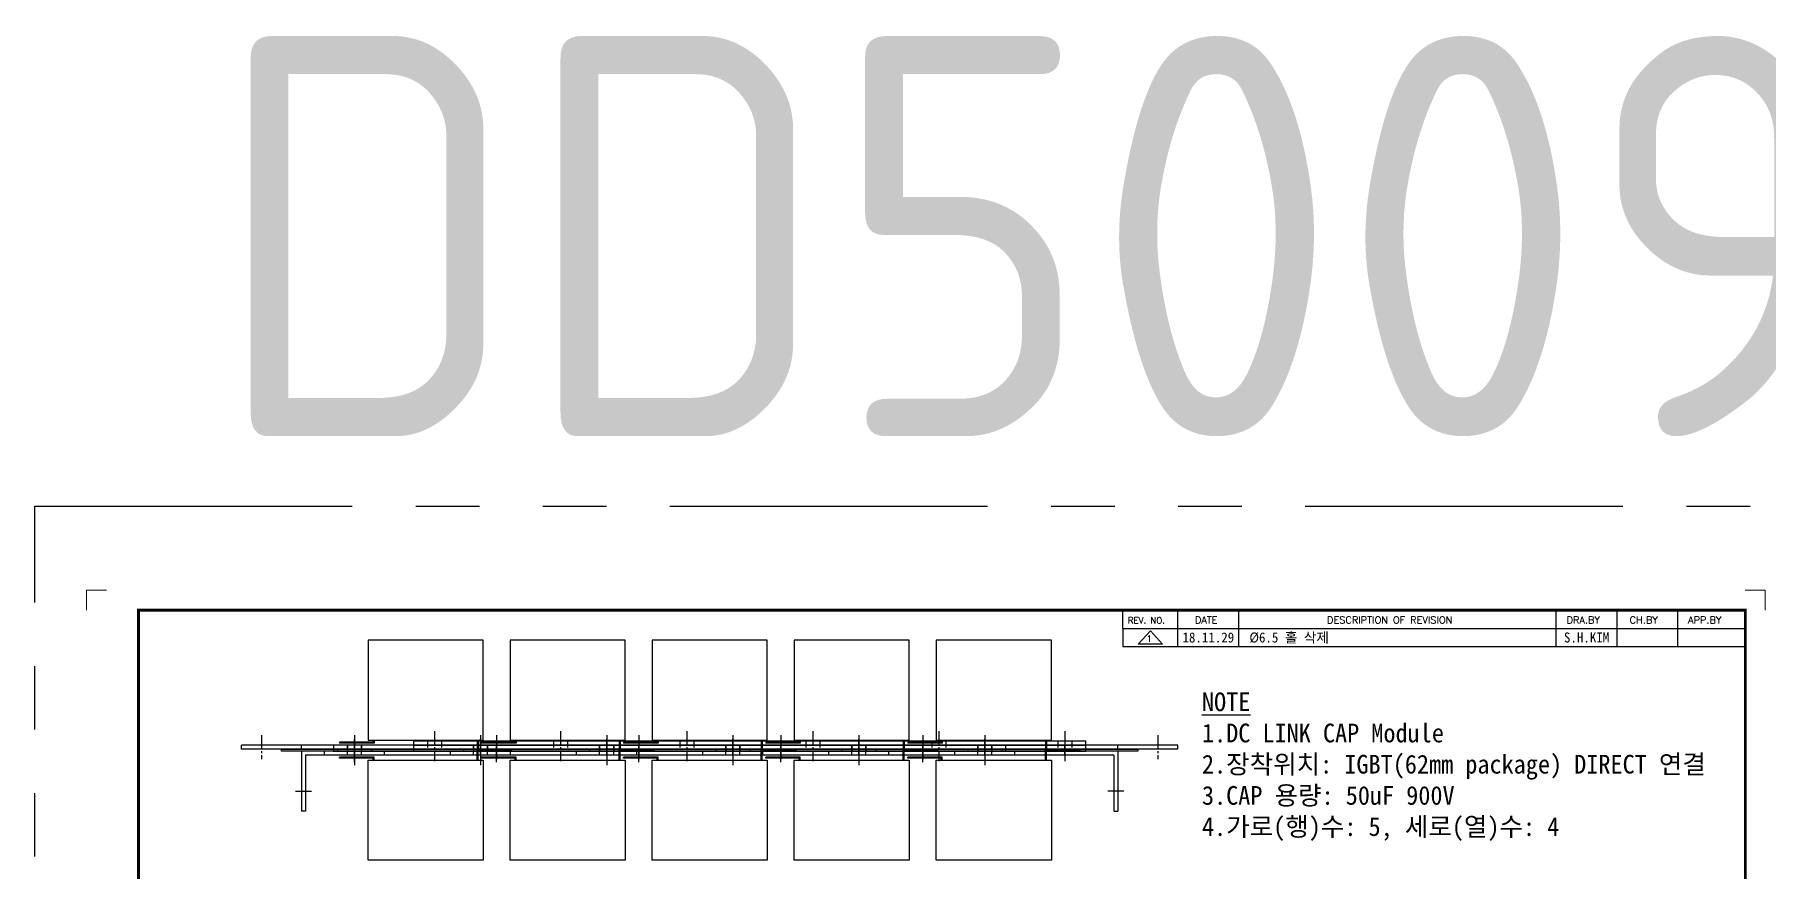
# Model space of a CAD drawing. Header units: millimetres. Extents: x 352 to 10586, y 0 to 3040.
# Drawn here: x 895 to 1761, y 2621 to 3040 of the extents above; entities that cross this region are included whole.
import ezdxf
from ezdxf.enums import TextEntityAlignment as Align

# ---------------------------------------------------------------- set-up
doc = ezdxf.new("R2010")
doc.units = ezdxf.units.MM
for name, pattern in [('CENTER', [50.8, 31.75, -6.35, 6.35, -6.35]), ('CENTER1', [10, 7, -1, 1, -1]), ('HIDDEN', [9.525, 6.35, -3.175]), ('HIDDEN2', [4.7625, 3.175, -1.5875]), ('PHANTOM2', [31.75, 15.875, -3.175, 3.175, -3.175, 3.175, -3.175])]:
    doc.linetypes.add(name, pattern=pattern)
doc.layers.add('FORMAT-1', color=7, linetype='Continuous')
doc.layers.add('line', color=3, linetype='Continuous')
doc.styles.add('h1', font='')
doc.styles.add('HAN', font='')
doc.styles.add('RC', font='ROMANC.SHX')
doc.styles.add('ROMANT', font='romant')
doc.styles.get("Standard").update_dxf_attribs({"font": 'ISOCP.SHX', "bigfont": 'WHGTXT.SHX'})
doc.styles.get('h1').set_extended_font_data('New Gulim')
doc.styles.get('HAN').set_extended_font_data('GulimChe')

# ---------------------------------------------------------------- blocks, each defined once
blk = doc.blocks.new('t3')
for p, q in [((0, 15.88), (46.25, 15.88)), ((0, 15.88), (0, 0)), ((46.25, 15.88), (46.25, 0)), ((0, 0), (46.25, 0))]:
    blk.add_line(p, q)
at = {"color": 1, "style": 'h1'}
for s, p in [('이도면은 (주)피에스텍의', (1.4, 11.29)), ('자산으로서 불법 유출시', (1.4, 6.41)), ('법에 의하여 처벌됨.', (1.4, 1.52))]:
    blk.add_text(s, height=3, dxfattribs=at).set_placement(p)
blk = doc.blocks.new('new LOGO')
at = {"layer": 'line'}
h = blk.add_hatch(color=1, dxfattribs=at)
h.paths.add_polyline_path([(41.5, 16.4), (54.3, 16.4, 1), (54.3, 82.9), (0, 82.9), (0, -0.1), (41.5, -0.1)])
h.paths.add_polyline_path([(41.5, 27.9), (41.5, 71.9), (43.6, 71.9, -0.414214), (54.6, 60.9), (54.6, 38.9, -0.414214), (43.6, 27.9)], flags=16)
h.paths.add_polyline_path([(214.7, 71.9), (227.5, 71.9), (227.5, 82.9), (159.7, 82.9), (159.7, 71.9), (172.5, 71.9), (172.5, -0.1), (214.7, -0.1)])
h.paths.add_polyline_path([(276, 37.4), (294.8, 37.4), (294.8, 49.1), (276, 49.1), (276, 71.9), (294.8, 71.9), (294.8, 82.9), (234.5, 82.9), (234.5, -0.1), (297, -0.1), (297, 10.9), (276, 10.9)])
h.paths.add_polyline_path([(347.2, 35.2), (359.7, -0.1), (400.5, -0.1), (379.6, 66.8), (399.7, 82.9), (380.6, 82.9), (347.2, 61.6), (347.2, 82.9), (305.5, 82.9), (305.5, -0.1), (347.2, -0.1)])
h = blk.add_hatch(color=250, dxfattribs=at)
h.paths.add_polyline_path([(44.5, 69.4), (46.6, 69.4, -0.129793), (52, 68, 0.221832), (43.6, 71.9), (41.5, 71.9), (41.5, 27.9), (43.6, 27.9, 0.02048), (44.5, 28)], flags=17)
h.paths.add_polyline_path([(44.5, 13.9), (57.3, 13.9, 0.72362), (77.1, 73.9, -0.679777), (54.3, 16.4), (41.5, 16.4), (41.5, -0.1), (3, -0.1), (3, -2.6), (44.5, -2.6)])
h.paths.add_polyline_path([(117.9, 14.2), (71.5, -44.4), (77.1, -39.6), (120.8, 15.6), (92, 28.9), (173.3, 106), (177.5, 111.4), (89.1, 27.6)])
h.paths.add_polyline_path([(162.7, 71.9), (162.7, 69.4), (172.5, 69.4), (172.5, 71.9)], flags=17)
h.paths.add_polyline_path([(217.7, 69.4), (230.5, 69.4), (230.5, 80.4), (227.5, 80.4), (227.5, 71.9), (214.7, 71.9), (214.7, -0.1), (175.5, -0.1), (175.5, -2.6), (217.7, -2.6)])
h.paths.add_polyline_path([(297.8, 46.6), (294.8, 46.6), (294.8, 37.4), (276, 37.4), (276, 10.9), (279, 10.9), (279, 34.9), (297.8, 34.9)])
h.paths.add_polyline_path([(300, 8.4), (297, 8.4), (297, -0.1), (237.5, -0.1), (237.5, -2.6), (300, -2.6)])
h.paths.add_polyline_path([(297.8, 80.4), (294.8, 80.4), (294.8, 71.9), (276, 71.9), (276, 49.1), (279, 49.1), (279, 69.4), (297.8, 69.4)])
h.paths.add_polyline_path([(350.2, 80.4), (347.2, 80.4), (347.2, 61.6), (350.2, 63.5)])
h.paths.add_polyline_path([(350.2, 26.7), (347.2, 35.2), (347.2, -0.1), (308.5, -0.1), (308.5, -2.6), (350.2, -2.6)])
h.paths.add_polyline_path([(402.7, 80.4), (396.5, 80.4), (379.6, 66.8), (400.5, -0.1), (361.8, -0.1), (362.7, -2.6), (403.5, -2.6), (382.6, 64.3)])
blk.add_hatch(color=5, dxfattribs=at).paths.add_polyline_path([(166.3, 35), (131, 49), (180.4, 112.7), (92, 28.9), (120.8, 15.6), (74.4, -43)])
h = blk.add_hatch(color=253, dxfattribs=at)
edge = h.paths.add_edge_path()
edge.add_ellipse((333.9, 86.4), major_axis=(-165.9, 0), ratio=0.39426, start_angle=111.51268, end_angle=334.46902)
edge.add_ellipse((314.1, 81.2), major_axis=(-153.7, 0), ratio=0.40699, start_angle=121.30662, end_angle=327.74369, ccw=False)
edge.add_line((394, 27.8), (394.7, 25.6))
h = blk.add_hatch(color=250, dxfattribs=at)
edge = h.paths.add_edge_path()
edge.add_ellipse((237.8, -17.6), major_axis=(-14.3, 0), ratio=0.526336, start_angle=192.2456, end_angle=269.07481)
edge.add_line((238.1, -10.1), (237.6, -10.1))
edge.add_ellipse((237.8, -17.6), major_axis=(-14.3, 0), ratio=0.526336, start_angle=270.92519, end_angle=449.07481)
edge.add_line((237.6, -25.1), (238.1, -25.1))
edge.add_ellipse((237.8, -17.6), major_axis=(-14.3, 0), ratio=0.526336, start_angle=450.92519, end_angle=527.7544)
edge.add_line((251.7, -19.2), (254.1, -19.2))
edge.add_line((254.1, -19.2), (254.1, -27.1))
edge.add_line((254.1, -27.1), (263.1, -27.1))
edge.add_line((263.1, -27.1), (263.1, -10.1))
edge.add_line((263.1, -10.1), (254.1, -10.1))
edge.add_line((254.1, -10.1), (254.1, -16))
edge.add_line((254.1, -16), (251.7, -16))
h.paths.add_polyline_path([(241, -16.4), (241, -18.7, -1), (234.4, -18.7), (234.4, -16.4, -1)], flags=16)
h.paths.add_polyline_path([(278.2, -10.1), (268.1, -10.1), (268.1, -27.1), (278.2, -27.1)])
h.paths.add_polyline_path([(310.3, -10.1), (310.3, -11.1, -0.157169), (289.3, -17.5), (294, -19.9, 0.128407), (316.3, -15.9, 0.128407), (338.6, -19.9), (343.3, -17.5, -0.157169), (322.2, -11.1), (322.2, -10.1)])
h.paths.add_polyline_path([(342.1, -25.1), (342.1, -22.3), (290.4, -22.3), (290.4, -25.1)])
h.paths.add_polyline_path([(352, -10.1), (352, -16.2, 0.414214), (354, -18.2), (378.7, -18.2), (378.7, -19.6), (390.2, -19.6), (390.2, -10.1), (378.7, -10.1), (378.7, -13.6), (374.7, -13.6), (374.7, -15.1), (378.7, -15.1), (378.7, -16.2), (364.7, -16.2), (364.7, -15.1), (371.2, -15.1), (371.2, -13.6), (364.7, -13.6), (364.7, -12.6), (374.7, -12.6), (374.7, -10.1)])
h.paths.add_polyline_path([(393.8, -10.1), (393.8, -19.6), (405, -19.6), (405, -10.1)])
h.paths.add_polyline_path([(405, -27.1), (405, -20.9), (356.8, -20.9), (356.8, -23), (391.8, -23), (391.8, -27.1)])
h.paths.add_polyline_path([(200.4, -10.1), (200.4, -22.3), (193.2, -22.3), (193.2, -12.6), (196.6, -12.6), (196.6, -10.1), (161, -10.1), (161, -12.6), (164.5, -12.6), (164.5, -22.3), (161, -22.3), (161, -25.1), (200.4, -25.1), (200.4, -27.1), (213.9, -27.1), (213.9, -10.1)])
h.paths.add_polyline_path([(182, -12.6), (175.6, -12.6), (175.6, -22.3), (182, -22.3)], flags=17)
blk = doc.blocks.new('format-3')
at = {"color": 3, "lineweight": 9}
for p, q in [((0, 286.3), (0, 291.3)), ((5, 291.3), (0, 291.3)), ((414.5, 291.3), (419.5, 291.3)), ((419.5, 286.3), (419.5, 291.3)), ((0, 5), (0, 0)), ((419.5, 5), (419.5, 0)), ((5, 0), (0, 0)), ((414.5, 0), (419.5, 0))]:
    blk.add_line(p, q, dxfattribs=at)
at = {"color": 180}
for p, q in [((258.97, 281.75), (258.97, 286.3)), ((272.71, 281.75), (272.71, 286.3)), ((287.94, 281.75), (287.94, 286.3)), ((367.22, 281.75), (367.22, 286.3)), ((382.45, 281.75), (382.45, 286.3)), ((397.61, 281.75), (397.61, 286.3)), ((258.97, 281.75), (414.5, 281.75)), ((228.5, 39.49), (228.5, 5)), ((228.5, 39.49), (414.5, 39.49)), ((235.29, 39.49), (235.29, 34.21)), ((261.24, 34.21), (261.24, 39.49)), ((326.9, 39.49), (326.9, 34.21)), ((356.11, 39.49), (356.11, 34.21)), ((362.93, 39.49), (362.93, 34.21)), ((384.48, 39.49), (384.48, 34.21)), ((228.5, 34.21), (252.48, 34.21)), ((268.96, 5), (268.96, 34.21)), ((285.45, 5), (285.45, 34.21)), ((301.94, 5), (301.94, 34.21)), ((314.72, 34.21), (314.72, 23.65)), ((326.9, 34.21), (326.9, 18.37)), ((356.11, 34.21), (356.11, 5)), ((228.5, 28.93), (252.48, 28.93)), ((244.89, 5.23), (244.89, 28.93)), ((252.48, 28.93), (414.5, 28.93)), ((228.5, 24.98), (252.48, 24.98)), ((301.94, 23.65), (414.5, 23.65)), ((228.5, 21.03), (252.48, 21.03)), ((301.94, 18.37), (414.5, 18.37)), ((314.72, 18.37), (314.72, 5)), ((228.5, 17.08), (252.48, 17.08)), ((228.5, 13.13), (252.48, 13.13)), ((301.94, 13.09), (356.11, 13.09)), ((228.5, 9.18), (252.48, 9.18)), ((252.48, 9.95), (301.94, 9.95))]:
    blk.add_line(p, q, dxfattribs=at)
at = {"const_width": 0.7}
blk.add_lwpolyline([(252.48, 5), (252.48, 34.21), (414.5, 34.21)], dxfattribs=at)
at = {"layer": 'FORMAT-1', "const_width": 0.7}
blk.add_lwpolyline([(13, 5), (13, 286.3), (414.5, 286.3), (414.5, 5)], close=True, dxfattribs=at)
blk.add_blockref('t3', (13, 5))
at = {"xscale": 0.05400000000000027, "yscale": 0.05400000000000027, "zscale": 0.05400000000000027}
blk.add_blockref('new LOGO', (357.35, 8.65), dxfattribs=at)
at = {"color": 2}
for s, height, style, p in [('REV. NO.', 1.56, 'RC', (260.23, 282.95)), ('DATE', 1.788, 'RC', (276.95, 282.94)), ('DESCRIPTION OF REVISION', 1.7875, 'RC', (309.98, 282.94)), ('DRA.BY', 1.788, 'RC', (369.83, 282.94)), ('CH.BY', 1.788, 'RC', (385.59, 282.94)), ('APP.BY', 1.788, 'RC', (400.18, 282.94)), ('NO', 1.742, 'RC', (230.16, 35.83)), ('PART NO', 1.742, 'RC', (241.36, 35.83)), ('DESCRIPTION', 1.7424, 'RC', (286.43, 35.83)), ('MATERIAL', 1.742, 'RC', (335.52, 35.83)), ("Q'TY", 1.742, 'RC', (356.17, 35.83)), ('COLOR/FINISH', 1.7424, 'RC', (363.8, 35.83)), ('REMARK', 1.742, 'RC', (394.37, 35.83)), (' TOLERANCE', 1.9, 'RC', (230.11, 30.22)), ('DRAWN', 1.9, 'RC', (255, 30.22)), ('CHECKED', 1.9, 'RC', (269.71, 30.22)), ('APPROVED', 1.9, 'RC', (285.8, 30.22)), ('UNIT', 1.742, 'RC', (305.19, 30.55)), ('SCALE', 1.742, 'RC', (316.32, 30.55)), ('MODEL NAME', 2.178, 'RC', (330.12, 30.46)), ('    ~ 6', 2, 'HAN', (229.8, 26.03)), ('0.08', 2, 'HAN', (246.57, 26.31)), ('mm', 1.742, 'RC', (305.67, 25.56)), ('PART NAME', 2.178, 'RC', (331.17, 25.24)), ('  7 ~ 30', 2, 'HAN', (229.8, 21.91)), ('0.1', 2, 'HAN', (246.57, 22.2)), ('3rd ANGLE PROJ.', 1.7424, 'RC', (302.87, 19.97)), ('PART NO.', 2.178, 'RC', (332.84, 19.85)), (' 31 ~ 120', 2, 'HAN', (229.8, 18.04)), ('0.2', 2, 'HAN', (246.57, 18.32)), ('121 ~ 300', 2, 'HAN', (229.8, 14.42)), ('0.4', 2, 'HAN', (246.57, 14.2)), ('SIZE', 1.742, 'RC', (305.39, 14.71)), ('REFERENCE', 2.178, 'RC', (323.52, 14.69)), ('301 ~ 600', 2, 'HAN', (229.8, 10.04)), ('0.6', 2, 'HAN', (246.57, 10.32)), ('601 ~ 1200', 2, 'HAN', (229.8, 6.05)), ('0.8', 2, 'HAN', (246.57, 6.33))]:
    blk.add_text(s, height=height, dxfattribs=dict(at, style=style)).set_placement(p)
at = {"style": 'ROMANT'}
for s, p in [('POWER', (385.15, 13.96)), ('SYSTEM', (385.15, 10.31)), ('TECHNOLOGY', (385.15, 6.56))]:
    blk.add_text(s, height=2.7, dxfattribs=at).set_placement(p)
at = {"color": 2, "lineweight": 25, "style": 'RC'}
blk.add_text('A3', height=4.182, dxfattribs=at).set_placement((304.61, 7.14))
at = {"style": 'HAN'}
for tag, height, p in [('MODEL-NAME', 3, (386.1, 31.53)), ('SCALE', 2.7, (320.81, 26.29)), ('PART-NAME', 3, (386.1, 26.29)), ('PART-NO', 3, (386.1, 21.01)), ('DRA-BY', 3, (260.72, 19.44)), ('CH-BY', 3, (277.21, 19.44)), ('APP-BY', 3, (293.7, 19.44)), ('DRA-DATE', 2.5, (260.72, 7.47)), ('CH-DATE', 2.5, (277.21, 7.47)), ('APP-DATE', 2.5, (293.7, 7.47)), ('관련업체', 3, (333.52, 9.26))]:
    blk.add_attdef(tag, text='', height=height, dxfattribs=at).set_placement(p, align=Align.MIDDLE_CENTER)
blk = doc.blocks.new('A$C4C914B67')
at = {"color": 2, "linetype": 'HIDDEN2'}
for p, q in [((-318.5, 0), (-318.5, -3)), ((-311.5, 0), (-311.5, -3)), ((-255.5, 0), (-255.5, -3)), ((-248.5, 0), (-248.5, -3)), ((-192.5, 0), (-192.5, -3)), ((-185.5, 0), (-185.5, -3)), ((-129.5, 0), (-129.5, -3)), ((-122.5, 0), (-122.5, -3)), ((-66.5, 0), (-66.5, -3)), ((-59.5, 0), (-59.5, -3)), ((-3.5, 0), (-3.5, -3)), ((3.5, 0), (3.5, -3))]:
    blk.add_line(p, q, dxfattribs=at)
at = {"color": 1, "linetype": 'CENTER1'}
for p, q in [((-315, 5), (-315, -8)), ((-252, 5), (-252, -8)), ((-189, 5), (-189, -8)), ((-126, 5), (-126, -8)), ((-63, 5), (-63, -8)), ((0, 5), (0, -8))]:
    blk.add_line(p, q, dxfattribs=at)
at = {"color": 6}
blk.add_lwpolyline([(-325.5, -3), (10.5, -3), (10.5, 0), (-325.5, 0), (-325.5, -3)], dxfattribs=at)
blk = doc.blocks.new('A$C1A256B17')
at = {"color": 6}
for p, q in [((411.5, 0, 0), (-56.5, 0, 0)), ((-56.5, -2, 0), (-56.5, 0, 0)), ((-26.5, -2, 0), (-26.5, 0, 0)), ((381.5, -2, 0), (381.5, 0, 0)), ((411.5, -2, 0), (411.5, 0, 0)), ((411.5, -2, 0), (-56.5, -2, 0))]:
    blk.add_line(p, q, dxfattribs=at)
at = {"color": 6, "linetype": 'CENTER1'}
for p, q in [((-46.5, 5, 0), (-46.5, -7, 0)), ((0, 5, 0), (0, -7, 0)), ((71, 5, 0), (71, -7, 0)), ((71, 5, 0), (71, -7, 0)), ((142, 5, 0), (142, -7, 0)), ((142, 5, 0), (142, -7, 0)), ((213, 5, 0), (213, -7, 0)), ((213.05, 5, 0), (213.05, -7, 0)), ((284, 5, 0), (284, -7, 0)), ((284, 5, 0), (284, -7, 0)), ((355, 5, 0), (355, -7, 0)), ((355, 5, 0), (355, -7, 0)), ((401.5, 5, 0), (401.5, -7, 0))]:
    blk.add_line(p, q, dxfattribs=at)
at = {"color": 2, "linetype": 'HIDDEN2'}
for p, q in [((-3.5, -2, 0), (-3.5, 0, 0)), ((3.5, -2, 0), (3.5, 0, 0)), ((59.5, -2, 0), (59.5, 0, 0)), ((66.5, -2, 0), (66.5, 0, 0)), ((122.5, -2, 0), (122.5, 0, 0)), ((129.5, -2, 0), (129.5, 0, 0)), ((185.5, -2, 0), (185.5, 0, 0)), ((192.5, -2, 0), (192.5, 0, 0)), ((248.5, -2, 0), (248.5, 0, 0)), ((255.5, -2, 0), (255.5, 0, 0)), ((311.5, -2, 0), (311.5, 0, 0)), ((318.5, -2, 0), (318.5, 0, 0))]:
    blk.add_line(p, q, dxfattribs=at)
at = {"color": 1, "linetype": 'CENTER'}
for p, q in [((0, -5, 0), (0, 3, 0)), ((63, -5, 0), (63, 3, 0)), ((126, -5, 0), (126, 3, 0)), ((189, -5, 0), (189, 3, 0)), ((252, -5, 0), (252, 3, 0)), ((315, -5, 0), (315, 3, 0))]:
    blk.add_line(p, q, dxfattribs=at)
blk = doc.blocks.new('A$C5CDD3F9E')
at = {"linetype": 'HIDDEN'}
for p, q in [((-8.5, 0, 0), (-8.5, -1, 0)), ((8.5, 0, 0), (8.5, -1, 0)), ((54.5, 0, 0), (54.5, -1, 0)), ((71.5, 0, 0), (71.5, -1, 0)), ((117.5, 0, 0), (117.5, -1, 0)), ((134.5, 0, 0), (134.5, -1, 0)), ((180.5, 0, 0), (180.5, -1, 0)), ((197.5, 0, 0), (197.5, -1, 0)), ((243.5, 0, 0), (243.5, -1, 0)), ((260.5, 0, 0), (260.5, -1, 0)), ((306.5, 0, 0), (306.5, -1, 0)), ((323.5, 0, 0), (323.5, -1, 0))]:
    blk.add_line(p, q, dxfattribs=at)
at = {"color": 1, "linetype": 'CENTER'}
for p, q in [((0, 3), (0, -4)), ((63, 3), (63, -4)), ((126, 3), (126, -4)), ((189, 3), (189, -4)), ((252, 3), (252, -4)), ((315, 3), (315, -4))]:
    blk.add_line(p, q, dxfattribs=at)
at = {"color": 2, "elevation": 0}
blk.add_lwpolyline([(-36.5, 0), (391.53, 0), (391.53, -1), (-36.5, -1), (-36.5, 0)], dxfattribs=at)
blk = doc.blocks.new('A$C62A30228')
at = {"color": 1}
for p, q in [((381.5, 0, 0), (-26.5, 0, 0)), ((-26.5, 0, 0), (-26.5, -30, 0)), ((381.5, 0, 0), (381.5, -30, 0)), ((379.5, -2, 0), (-24.5, -2, 0)), ((-24.5, -2, 0), (-24.5, -30, 0)), ((379.5, -2, 0), (379.5, -30, 0)), ((-24.5, -30, 0), (-26.5, -30, 0)), ((379.5, -30, 0), (381.5, -30, 0))]:
    blk.add_line(p, q, dxfattribs=at)
at = {"color": 2, "linetype": 'HIDDEN2'}
for p, q in [((-15, -2, 0), (-15, 0, 0)), ((-3.5, -2, 0), (-3.5, 0, 0)), ((3.5, -2, 0), (3.5, 0, 0)), ((15, -2, 0), (15, 0, 0)), ((48, -2, 0), (48, 0, 0)), ((59.5, -2, 0), (59.5, 0, 0)), ((66.5, -2, 0), (66.5, 0, 0)), ((78, -2, 0), (78, 0, 0)), ((111, -2, 0), (111, 0, 0)), ((122.5, -2, 0), (122.5, 0, 0)), ((129.5, -2, 0), (129.5, 0, 0)), ((141, -2, 0), (141, 0, 0)), ((174, -2, 0), (174, 0, 0)), ((185.5, -2, 0), (185.5, 0, 0)), ((192.5, -2, 0), (192.5, 0, 0)), ((204, -2, 0), (204, 0, 0)), ((237, -2, 0), (237, 0, 0)), ((248.5, -2, 0), (248.5, 0, 0)), ((255.5, -2, 0), (255.5, 0, 0)), ((267, -2, 0), (267, 0, 0)), ((300, -2, 0), (300, 0, 0)), ((311.5, -2, 0), (311.5, 0, 0)), ((318.5, -2, 0), (318.5, 0, 0)), ((330, -2, 0), (330, 0, 0))]:
    blk.add_line(p, q, dxfattribs=at)
at = {"color": 1, "linetype": 'CENTER1'}
for p, q in [((0, 5, 0), (0, -7, 0)), ((63, 5, 0), (63, -7, 0)), ((126, 5, 0), (126, -7, 0)), ((189, 5, 0), (189, -7, 0)), ((252, 5, 0), (252, -7, 0)), ((315, 5, 0), (315, -7, 0))]:
    blk.add_line(p, q, dxfattribs=at)
at = {"color": 1, "linetype": 'CENTER'}
for p, q in [((-29.5, -20, 0), (-21.5, -20, 0)), ((384.5, -20, 0), (376.5, -20, 0))]:
    blk.add_line(p, q, dxfattribs=at)
blk = doc.blocks.new('A$C605A14E1')
at = {"color": 250}
for p, q in [((-9.75, 0), (7.5, 0)), ((-9.75, -5.5, 0), (-9.75, 0, 0)), ((7.5, -0.5, 0), (7.5, 0, 0)), ((-78.5, -4.5, 0), (-78.5, -4, 0)), ((-61.25, -4), (-78.5, -4)), ((-61.75, -4.5), (-78.5, -4.5)), ((-64.25, -5.5, 0), (-6.75, -5.5, 0)), ((-61.75, -5.5, 0), (-61.75, -4.5, 0)), ((-61.25, -5.5, 0), (-61.25, -4, 0)), ((-9.25, -0.5), (7.5, -0.5)), ((-9.25, -5.5, 0), (-9.25, -0.5, 0))]:
    blk.add_line(p, q, dxfattribs=at)
at = {"color": 250, "linetype": 'CENTER', "ltscale": 10}
for p, q in [((0, -2.5), (0, 2)), ((-71, -6.5, 0), (-71, -2, 0))]:
    blk.add_line(p, q, dxfattribs=at)
at = {"color": 250, "elevation": 0}
blk.add_lwpolyline([(-6.75, -5.5), (-6.75, -55.5), (-64.25, -55.5), (-64.25, -5.5)], dxfattribs=at)
blk = doc.blocks.new('A$C47CE0732')
at = {"color": 2, "linetype": 'HIDDEN2'}
for p, q in [((-318.5, 2), (-318.5, 0)), ((-311.5, 2), (-311.5, 0)), ((-255.5, 2), (-255.5, 0)), ((-248.5, 2), (-248.5, 0)), ((-192.5, 2), (-192.5, 0)), ((-185.5, 2), (-185.5, 0)), ((-129.5, 2), (-129.5, 0)), ((-122.5, 2), (-122.5, 0)), ((-66.5, 2), (-66.5, 0)), ((-59.5, 2), (-59.5, 0)), ((-3.5, 2), (-3.5, 0)), ((3.5, 2), (3.5, 0))]:
    blk.add_line(p, q, dxfattribs=at)
at = {"color": 1, "linetype": 'CENTER1'}
for p, q in [((-315, 7), (-315, -5)), ((-252, 7), (-252, -5)), ((-189, 7), (-189, -5)), ((-126, 7), (-126, -5)), ((-63, 7), (-63, -5)), ((0, 7), (0, -5))]:
    blk.add_line(p, q, dxfattribs=at)
at = {"color": 6}
blk.add_lwpolyline([(-325.5, 0), (10.5, 0), (10.5, 2), (-325.5, 2), (-325.5, 0)], dxfattribs=at)
blk = doc.blocks.new('A$C538E5525')
at = {"color": 1, "linetype": 'CENTER1'}
for p, q in [((-315, 10), (-315, -5)), ((-252, 10), (-252, -5)), ((-189, 10), (-189, -5)), ((-126, 10), (-126, -5)), ((-63, 10), (-63, -5)), ((0, 10), (0, -5))]:
    blk.add_line(p, q, dxfattribs=at)
at = {"color": 2, "linetype": 'HIDDEN2'}
for p, q in [((-318.5, 5), (-318.5, 0)), ((-311.5, 5), (-311.5, 0)), ((-255.5, 5), (-255.5, 0)), ((-248.5, 5), (-248.5, 0)), ((-192.5, 5), (-192.5, 0)), ((-185.5, 5), (-185.5, 0)), ((-129.5, 5), (-129.5, 0)), ((-122.5, 5), (-122.5, 0)), ((-66.5, 5), (-66.5, 0)), ((-59.5, 5), (-59.5, 0)), ((-3.5, 5), (-3.5, 0)), ((3.5, 5), (3.5, 0))]:
    blk.add_line(p, q, dxfattribs=at)
at = {"color": 6}
blk.add_lwpolyline([(-325.5, 0), (10.5, 0), (10.5, 5), (-325.5, 5), (-325.5, 0)], dxfattribs=at)
blk = doc.blocks.new('re3')
at = {"color": 180}
for p, q in [((0, 0), (0, -4.55)), ((6.87, -0.64), (3.86, -3.91)), ((9.88, -3.91), (3.86, -3.91)), ((6.87, -0.64), (9.88, -3.91)), ((13.74, -4.55), (13.74, 0)), ((28.97, -4.55), (28.97, 0)), ((108.25, -4.55), (108.25, 0)), ((123.49, -4.55), (123.49, 0)), ((138.64, -4.55), (138.64, 0)), ((0, -4.55), (155.53, -4.55))]:
    blk.add_line(p, q, dxfattribs=at)
at = {"color": 2, "style": 'RC', "oblique": 15}
blk.add_attdef('REV.NO', text='', height=1.56, dxfattribs=at).set_placement((6.59, -2.56), align=Align.MIDDLE_CENTER)
blk.add_attdef('-1', text='', height=1.56, dxfattribs=at).set_placement((9.37, -1.66), align=Align.MIDDLE_LEFT)
at = {"color": 2, "style": 'HAN'}
for tag, p in [('REV.-DATE', (21.36, -2.28)), ('DRA.BY', (115.87, -2.28)), ('CH.BY', (131.07, -2.28)), ('APP.BY', (147.09, -2.28))]:
    blk.add_attdef(tag, text='', height=2.5, dxfattribs=at).set_placement(p, align=Align.MIDDLE_CENTER)
blk.add_attdef('DESCRIPTION-OF-REVISION', text='', height=2.5, dxfattribs=at).set_placement((31.61, -2.28), align=Align.MIDDLE_LEFT)

msp = doc.modelspace()

# ---------------------------------------------------------------- linework, layer by layer
at = {"color": 6, "linetype": 'PHANTOM2', "ltscale": 10, "elevation": 0.001}
msp.add_lwpolyline([(894.533, 2803.79), (5393.472, 2803.79), (5393.472, 2120.692), (894.533, 2120.692)], close=True, dxfattribs=at)

# ---------------------------------------------------------------- block references
ref = msp.add_blockref('format-3', (920.427, 2179.278), dxfattribs=dict(xscale=2, yscale=2, zscale=2))
ref.add_attrib('DRA-DATE', '18.03.05', dxfattribs={"height": 5, "style": 'HAN'}).set_placement((1441.867, 2194.228), align=Align.MIDDLE_CENTER)
ref.add_attrib('DRA-BY', 'J.C.M', dxfattribs={"height": 6, "style": 'HAN'}).set_placement((1441.867, 2218.163), align=Align.MIDDLE_CENTER)
ref.add_attrib('MODEL-NAME', 'PSIH', dxfattribs={"height": 6, "style": 'HAN'}).set_placement((1692.618, 2242.329), align=Align.MIDDLE_CENTER)
ref.add_attrib('PART-NAME', 'DC LINK ASSY', dxfattribs={"height": 6, "style": 'HAN'}).set_placement((1692.618, 2231.867), align=Align.MIDDLE_CENTER)
ref.add_attrib('PART-NO', 'DD500954', dxfattribs={"lineweight": 35, "height": 6, "style": 'HAN'}).set_placement((1692.618, 2221.307), align=Align.MIDDLE_CENTER)
ref.add_attrib('SCALE', '1/2', dxfattribs={"height": 5.4, "style": 'HAN'}).set_placement((1562.043, 2231.867), align=Align.MIDDLE_CENTER)
ref.add_attrib('관련업체', 'PSTEK', dxfattribs={"height": 6, "style": 'HAN'}).set_placement((1587.474, 2197.804), align=Align.MIDDLE_CENTER)
ref = msp.add_blockref('re3', (1438.359, 2742.778), dxfattribs=dict(xscale=2, yscale=2, zscale=2))
ref.add_attrib('DRA.BY', 'S.H.KIM', dxfattribs={"color": 2, "height": 5, "style": 'HAN'}).set_placement((1670.099, 2738.228), align=Align.MIDDLE_CENTER)
ref.add_attrib('DESCRIPTION-OF-REVISION', '%%C6.5 홀 삭제', dxfattribs={"color": 2, "height": 5, "style": 'HAN'}).set_placement((1501.584, 2738.228), align=Align.MIDDLE_LEFT)
ref.add_attrib('REV.-DATE', '18.11.29', dxfattribs={"color": 2, "height": 5, "style": 'HAN'}).set_placement((1481.075, 2738.228), align=Align.MIDDLE_CENTER)
ref.add_attrib('REV.NO', '1', dxfattribs={"color": 2, "height": 3.12, "style": 'RC'}).set_placement((1451.535, 2737.664), align=Align.MIDDLE_CENTER)
at = {"xscale": -1, "rotation": 180}
for p in [(1125.381, 2681.34, 0.001), (1196.381, 2681.34, 0.001), (1267.381, 2681.34, 0.001), (1338.381, 2681.34, 0.001), (1409.381, 2681.34, 0.001)]:
    msp.add_blockref('A$C605A14E1', p, dxfattribs=at)
for name, p in [('A$C1A256B17', (1054.389, 2684.34)), ('A$C62A30228', (1054.389, 2681.34)), ('A$C4C914B67', (1369.389, 2684.34)), ('A$C47CE0732', (1409.381, 2684.34, 0.001)), ('A$C538E5525', (1409.381, 2681.34, 0.001)), ('A$C5CDD3F9E', (1054.389, 2682.34, 0)), ('A$C605A14E1', (1125.381, 2682.34, 0.001)), ('A$C605A14E1', (1196.381, 2682.34, 0.001)), ('A$C605A14E1', (1267.381, 2682.34, 0.001)), ('A$C605A14E1', (1338.381, 2682.34, 0.001)), ('A$C605A14E1', (1409.381, 2682.34, 0.001))]:
    msp.add_blockref(name, p)

# ---------------------------------------------------------------- texts
at = {"color": 2, "insert": (1525.588, 2938.858, 0.001), "char_height": 200, "attachment_point": 5}
msp.add_mtext('\\A1;DD500954', dxfattribs=at)
at = {"color": 2, "insert": (1477.891, 2710.753), "char_height": 9.3555, "attachment_point": 1, "style": 'HAN'}
msp.add_mtext_dynamic_manual_height_columns('{\\LNOTE\\P}1.DC LINK CAP Module\\P2.장착위치: IGBT(62mm package) DIRECT 연결 \\P3.CAP 용량: 50uF 900V\\P4.가로(행)수: 5, 세로(열)수: 4', width=557.97864, gutter_width=769.295, heights=[0], dxfattribs=at)

doc.saveas('drawing.dxf')
